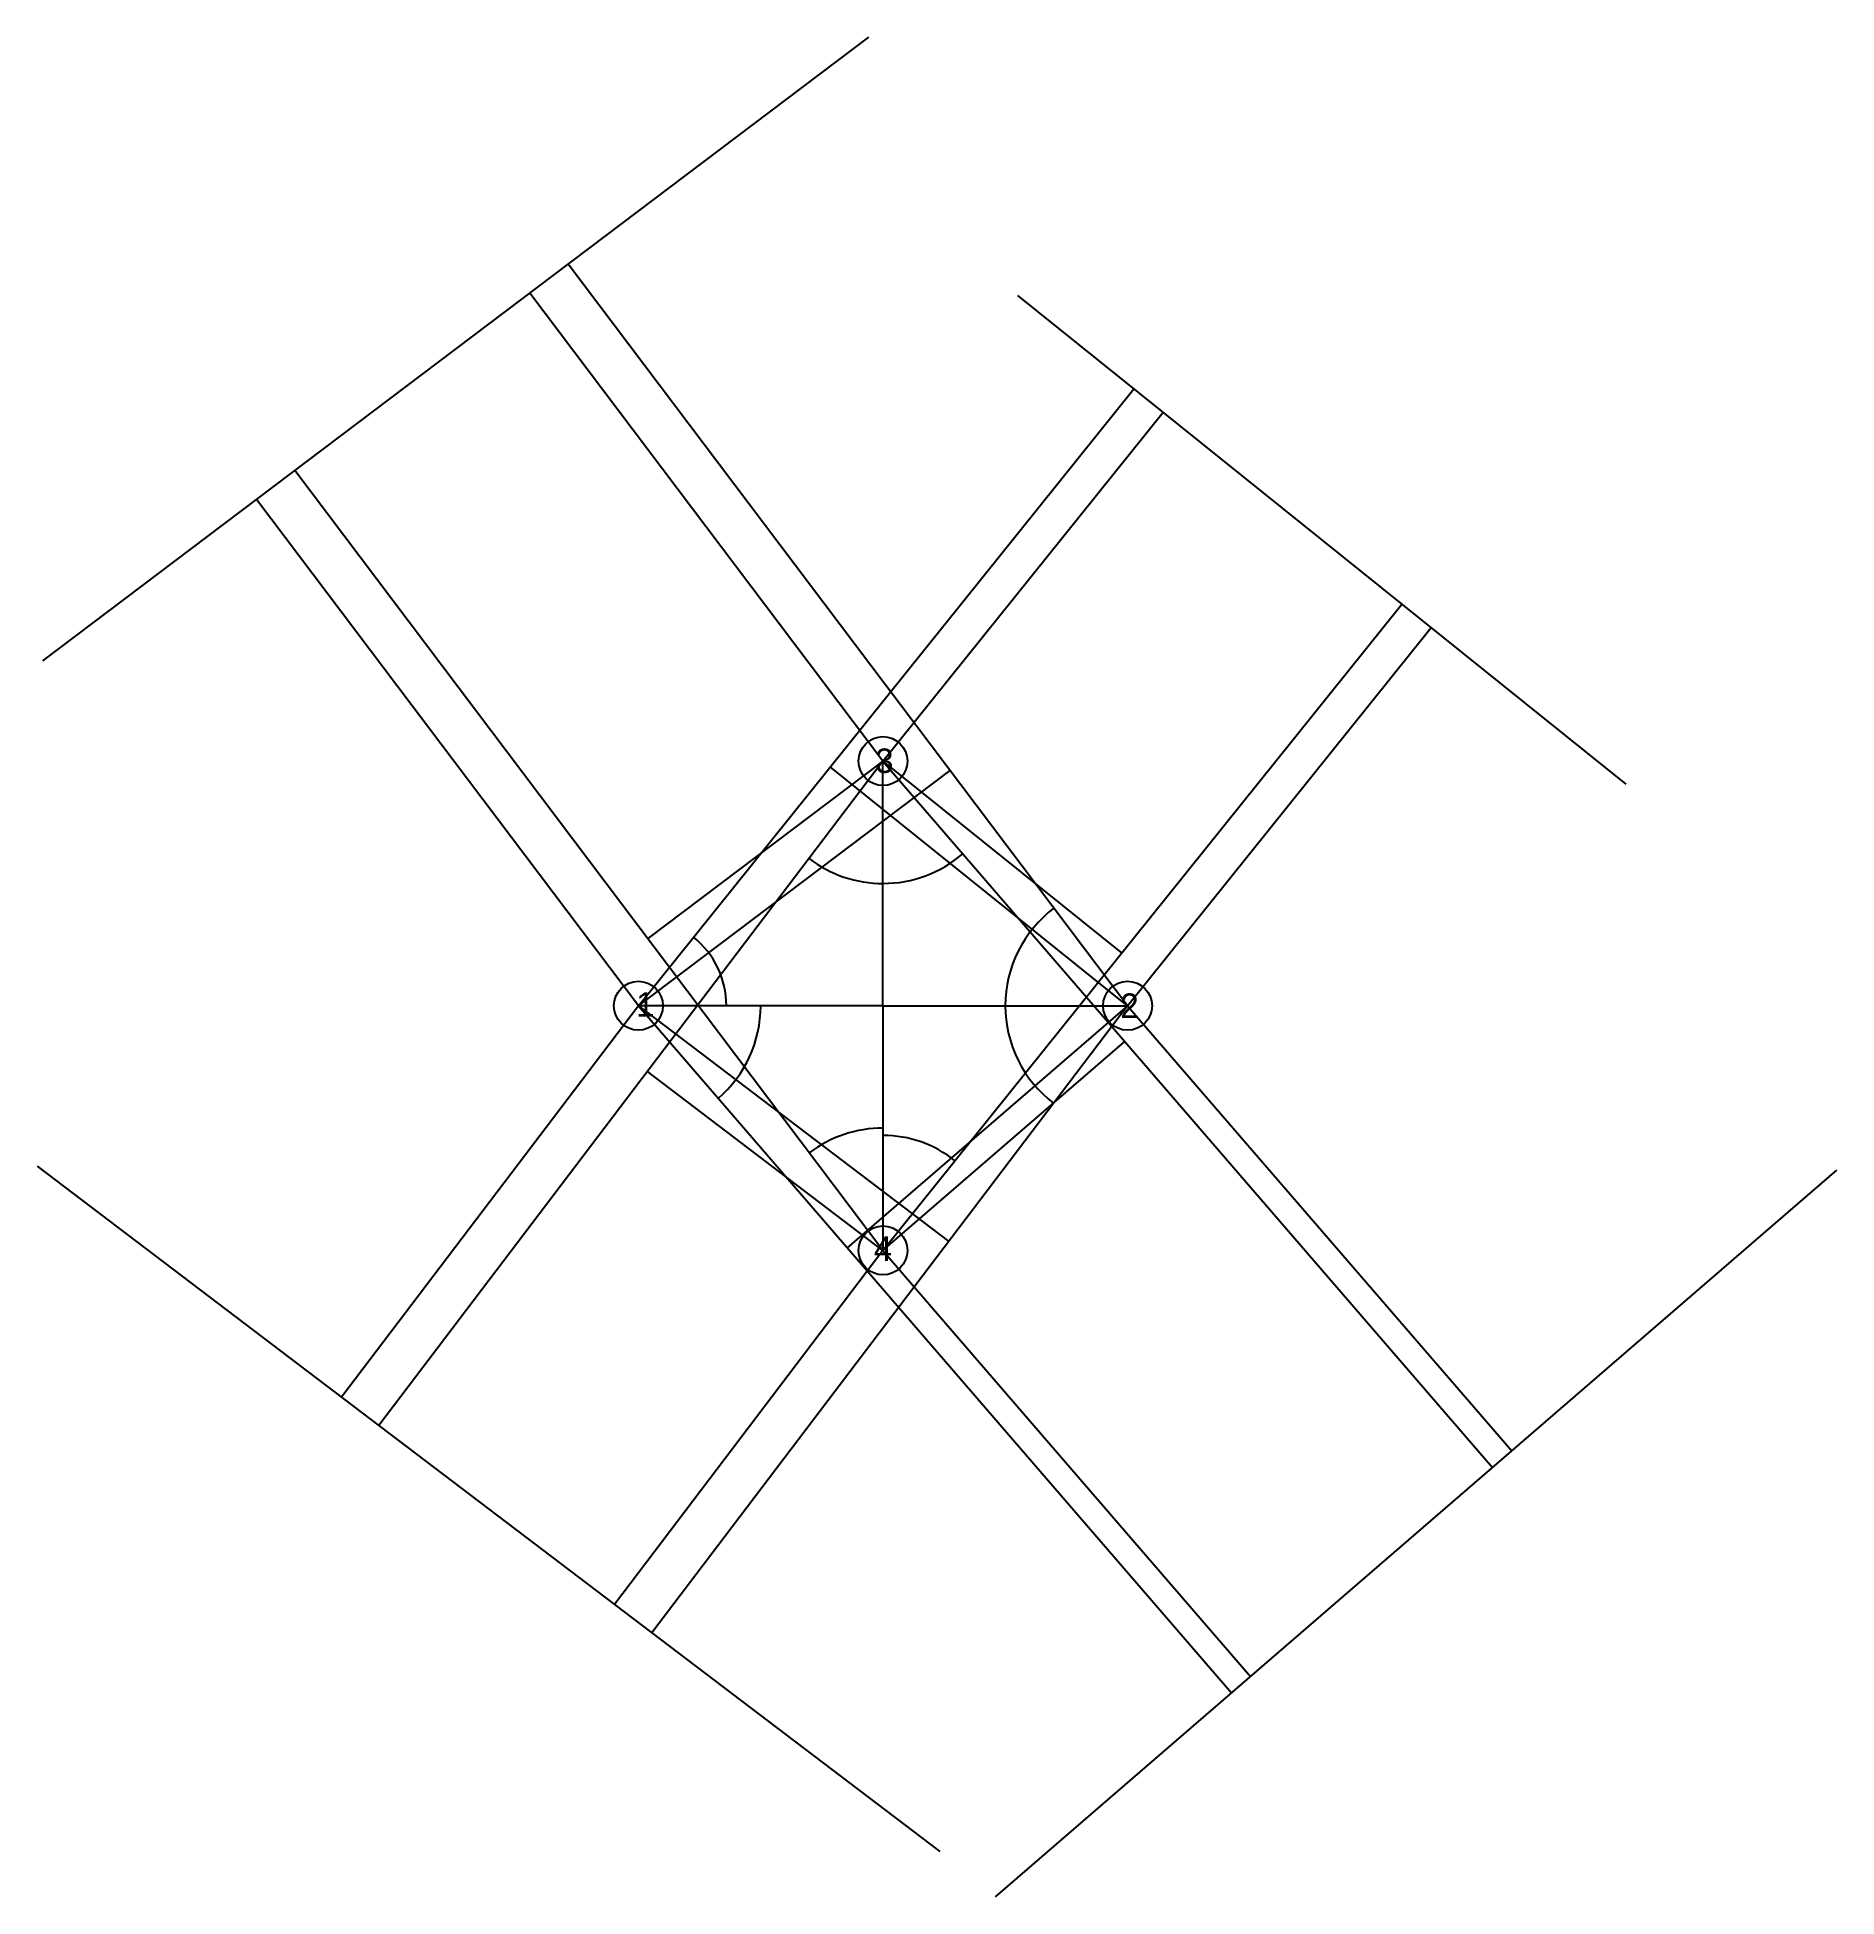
# Model space of a CAD drawing. Header units: millimetres. Extents: x -6.9 to 7.8, y -7.3 to 7.9.
import ezdxf

# ---------------------------------------------------------------- set-up
doc = ezdxf.new("R2010")
doc.units = ezdxf.units.MM
doc.header["$LTSCALE"] = 1000
for name, color, linetype in [('Rad1_x', 30, 'Continuous'), ('Rad1_y', 72, 'Continuous'), ('Rad2_x', 30, 'Continuous'), ('Rad2_y', 72, 'Continuous'), ('Rad3_x', 30, 'Continuous'), ('Rad3_y', 72, 'Continuous'), ('Rad4_x', 30, 'Continuous'), ('Rad4_y', 72, 'Continuous')]:
    doc.layers.add(name, color=color, linetype=linetype)

msp = doc.modelspace()

# ---------------------------------------------------------------- linework, layer by layer
for q in [(0, 2), (-2, 0), (2, 0), (0, -2)]:
    msp.add_line((0, 0), q)
for centre in [(0, 2), (-2, 0), (2, 0), (0, -2)]:
    msp.add_circle(centre, 0.2)
at = {"layer": 'Rad1_x'}
for p, q in [((-2, 0), (2.052, 5.044)), ((2, 0), (4.483, 3.091)), ((2, 0), (-0.431, 1.953))]:
    msp.add_line(p, q, dxfattribs=at)
msp.add_arc((-2, 0), 0.72, 0, 51.2268, dxfattribs=at)
at = {"layer": 'Rad1_y'}
for p, q in [((6.076, 1.812), (1.104, 5.806)), ((0, 2), (2.291, 4.852)), ((0, -2), (4.244, 3.284)), ((0, 2), (1.953, 0.431))]:
    msp.add_line(p, q, dxfattribs=at)
msp.add_arc((0, -2), 0.94, 51.2268, 90, dxfattribs=at)
at = {"layer": 'Rad2_x'}
for p, q in [((-6.871, 2.82), (-0.115, 7.918)), ((2, 0), (-2.574, 6.062)), ((-2, 0), (-5.123, 4.139)), ((-2, 0), (0.549, 1.923))]:
    msp.add_line(p, q, dxfattribs=at)
msp.add_arc((2, 0), 1, 127.0372, 180, dxfattribs=at)
at = {"layer": 'Rad2_y'}
for p, q in [((0, 2), (-2.887, 5.826)), ((0, -2), (-4.81, 4.375)), ((0, 2), (-1.923, 0.549))]:
    msp.add_line(p, q, dxfattribs=at)
msp.add_arc((0, -2), 1, 90, 127.0372, dxfattribs=at)
at = {"layer": 'Rad3_x'}
for p, q in [((-2, 0), (-4.428, -3.2)), ((-2, 0), (0.538, -1.926)), ((2, 0), (-1.89, -5.126)), ((-6.916, -1.312), (0.466, -6.914))]:
    msp.add_line(p, q, dxfattribs=at)
msp.add_arc((2, 0), 1, 180, 232.8064, dxfattribs=at)
at = {"layer": 'Rad3_y'}
for p, q in [((0, 2), (-4.122, -3.432)), ((0, -2), (-1.926, -0.538)), ((0, -2), (-2.196, -4.894))]:
    msp.add_line(p, q, dxfattribs=at)
msp.add_arc((0, 2), 1, 232.8064, 270, dxfattribs=at)
at = {"layer": 'Rad4_x'}
for p, q in [((-2, 0), (2.849, -5.618)), ((2, 0), (-0.292, -1.979)), ((2, 0), (5.141, -3.639)), ((0.919, -7.284), (7.8, -1.344))]:
    msp.add_line(p, q, dxfattribs=at)
msp.add_arc((-2, 0), 1, 310.8013, 360, dxfattribs=at)
at = {"layer": 'Rad4_y'}
for p, q in [((0, 2), (4.985, -3.774)), ((0, -2), (1.979, -0.292)), ((0, -2), (3.006, -5.482))]:
    msp.add_line(p, q, dxfattribs=at)
msp.add_arc((0, 2), 1, 270, 310.8013, dxfattribs=at)

# ---------------------------------------------------------------- texts
for s, p in [('3', (-0.062, 1.903)), ('1', (-2.017, -0.089)), ('2', (1.942, -0.099)), ('4', (-0.075, -2.086))]:
    msp.add_text(s, height=0.2).set_placement(p)

doc.saveas('drawing.dxf')
